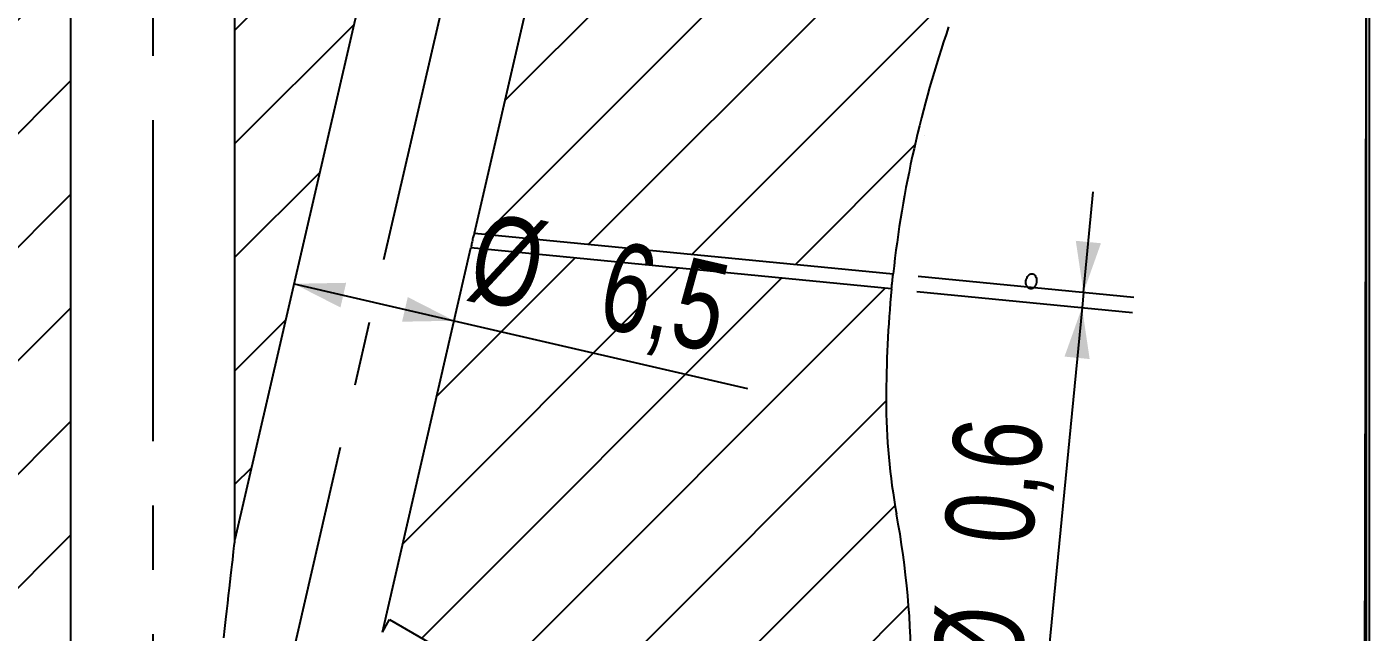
# Model space of a CAD drawing. Header units: millimetres. Extents: x 8 to 862, y 8 to 585.
# Drawn here: x 301.2 to 354.3, y 371 to 394.9 of the extents above; entities that cross this region are included whole.
import ezdxf

# ---------------------------------------------------------------- set-up
doc = ezdxf.new("R2010")
doc.units = ezdxf.units.MM
doc.linetypes.add('CENTERX2', pattern=[20.32, 12.7, -2.54, 2.54, -2.54])
for name, color, linetype in [('CENTERLINE', 4, 'CENTERX2'), ('DIMENSIONS', 2, 'Continuous'), ('HATCH', 3, 'Continuous')]:
    doc.layers.add(name, color=color, linetype=linetype)
doc.layers.add('OUTLINE', color=7, linetype='Continuous', lineweight=25)
doc.styles.add('SLDTEXTSTYLE0', font='TXT', dxfattribs={"width": 0.75})
doc.dimstyles.new('SLDDIMSTYLE18', dxfattribs={"dimtxt": 3.5, "dimasz": 2, "dimexe": 0, "dimexo": 0.0625, "dimgap": 0.875, "dimtad": 1, "dimrnd": 1e-09, "dimdsep": 46, "dimtxsty": 'SLDTEXTSTYLE0', "dimsah": 1, "dimcen": 0.09, "dimadec": 0, "dimazin": 2, "dimtfac": 1, "dimtmove": 0, "dimatfit": 0, "dimfxl": 0, "dimfrac": 2, "dimtolj": 1, "dimtzin": 12, "dimarcsym": 0})
doc.dimstyles.new('SLDDIMSTYLE2', dxfattribs={"dimtxt": 3.5, "dimasz": 2, "dimexe": 0, "dimexo": 0.0625, "dimgap": 0.875, "dimtad": 1, "dimrnd": 1e-09, "dimzin": 12, "dimdsep": 46, "dimtxsty": 'SLDTEXTSTYLE0', "dimsah": 1, "dimcen": 0.09, "dimadec": 0, "dimazin": 3, "dimtfac": 1, "dimtofl": 0, "dimtmove": 0, "dimatfit": 3, "dimfxl": 0, "dimfrac": 2, "dimtolj": 1, "dimtzin": 12, "dimarcsym": 0})
doc.dimstyles.new('SLDDIMSTYLE8', dxfattribs={"dimtxt": 3.5, "dimasz": 2, "dimexe": 0, "dimexo": 0.0625, "dimgap": 0.875, "dimtad": 1, "dimdec": 4, "dimzin": 12, "dimdsep": 46, "dimtxsty": 'SLDTEXTSTYLE0', "dimsah": 1, "dimcen": 0.09, "dimazin": 3, "dimtfac": 1, "dimtofl": 0, "dimtmove": 0, "dimatfit": 3, "dimfxl": 0, "dimfrac": 2, "dimtolj": 1, "dimtzin": 12, "dimarcsym": 0})

# ---------------------------------------------------------------- blocks, each defined once
blk = doc.blocks.new('_D_12')
at = {"layer": 'DIMENSIONS'}
blk.add_arc((306.209, 346.101), 63.133, 77, 90, dxfattribs=at)
for points in [[(306.209, 409.234), (308.201, 408.702), (308.217, 409.702)], [(320.411, 407.616), (318.56, 408.524), (318.35, 407.546)]]:
    blk.add_solid(points, dxfattribs=at)
at = {"layer": 'DIMENSIONS', "insert": (310.37, 413.709), "char_height": 3.5, "attachment_point": 1, "rotation": 353.5, "style": 'SLDTEXTSTYLE0'}
blk.add_mtext('13°', dxfattribs=at)
blk = doc.blocks.new('_D_40')
at = {"layer": 'DIMENSIONS'}
for p, q in [((343.012, 384.399), (343.399, 388.38)), ((336.479, 385.035), (345.002, 384.205)), ((336.417, 384.438), (344.944, 383.608)), ((343.012, 384.399), (342.954, 383.802)), ((342.954, 383.802), (341.511, 368.981))]:
    blk.add_line(p, q, dxfattribs=at)
for points in [[(343.012, 384.399), (343.703, 386.341), (342.708, 386.438)], [(342.954, 383.802), (342.262, 381.86), (343.257, 381.763)]]:
    blk.add_solid(points, dxfattribs=at)
at = {"layer": 'DIMENSIONS', "char_height": 3.5, "attachment_point": 1, "rotation": 84.4397, "style": 'SLDTEXTSTYLE0'}
for s, insert in [('0,6', (337.478, 374.676)), ('%%c', (337.02, 369.418))]:
    blk.add_mtext(s, dxfattribs=dict(at, insert=insert))
blk = doc.blocks.new('_D_43')
at = {"layer": 'DIMENSIONS'}
for p, q in [((311.794, 384.739), (318.127, 383.277)), ((318.127, 383.277), (329.729, 380.599))]:
    blk.add_line(p, q, dxfattribs=at)
for points in [[(311.794, 384.739), (313.63, 383.802), (313.855, 384.777)], [(318.127, 383.277), (316.291, 384.214), (316.066, 383.24)]]:
    blk.add_solid(points, dxfattribs=at)
at = {"layer": 'DIMENSIONS', "char_height": 3.5, "attachment_point": 1, "rotation": 347, "style": 'SLDTEXTSTYLE0'}
for s, insert in [('%%c', (319.302, 387.636)), ('6,5', (324.457, 386.501))]:
    blk.add_mtext(s, dxfattribs=dict(at, insert=insert))

msp = doc.modelspace()

# ---------------------------------------------------------------- hatches: boundary and pattern name
at = {"layer": 'HATCH'}
h = msp.add_hatch(dxfattribs=at)
h.set_pattern_fill('ANSI31', color=256, angle=3e-322, style=0)
edge = h.paths.add_edge_path(flags=0)
edge.add_line((289.25884, 346.13342), (279.08752, 335.9621))
edge.add_arc((281.20884, 333.84078), 3, 135, 180)
edge.add_line((278.20884, 333.84078), (278.20884, 284.73342))
edge.add_line((278.20884, 284.73342), (284.05884, 284.73342))
edge.add_line((284.05884, 284.73342), (284.05884, 278.53342))
edge.add_line((284.05884, 278.53342), (297.05884, 278.53342))
edge.add_line((297.05884, 278.53342), (299.10177, 275.13342))
edge.add_line((299.10177, 275.13342), (297.05884, 271.73342))
edge.add_line((297.05884, 271.73342), (284.05884, 271.73342))
edge.add_line((284.05884, 271.73342), (284.05884, 204.63342))
edge.add_line((284.05884, 204.63342), (278.20884, 204.63342))
edge.add_line((278.20884, 204.63342), (278.20884, 176.08726))
edge.add_arc((281.20884, 176.08726), 3, 180, 270)
edge.add_line((281.20884, 173.08726), (302.95884, 173.08726))
edge.add_line((302.95884, 173.08726), (302.95884, 429.83342))
edge.add_line((302.95884, 429.83342), (289.25884, 429.83342))
edge.add_line((289.25884, 429.83342), (289.25884, 410.83342))
edge.add_line((289.25884, 410.83342), (289.25884, 346.13342))
h = msp.add_hatch(dxfattribs=at)
h.set_pattern_fill('ANSI31', color=256, angle=3e-322, style=0)
h.paths.add_polyline_path([(309.45884, 429.83342), (309.45884, 374.62561), (322.20457, 429.83342)], flags=0)
h = msp.add_hatch(dxfattribs=at)
h.set_pattern_fill('ANSI31', color=256, angle=3e-322, style=0)
edge = h.paths.add_edge_path(flags=0)
edge.add_line((340.24893, 414.48466), (325.61682, 415.71834))
edge.add_line((325.61682, 415.71834), (318.92745, 386.7435))
edge.add_line((318.92745, 386.7435), (335.48393, 385.13172))
edge.add_arc((380.47712, 380.14876), 45.26828, 160.987509, 173.680292, ccw=False)
edge.add_arc((309.31491, 404.66923), 30, 340.987509, 355.180578)
edge.add_line((339.20884, 402.14876), (340.24893, 414.48466))
h = msp.add_hatch(dxfattribs=at)
h.set_pattern_fill('ANSI31', color=256, angle=3e-322, style=0)
edge = h.paths.add_edge_path(flags=0)
edge.add_line((335.42183, 384.53493), (318.79134, 386.15392))
edge.add_line((318.79134, 386.15392), (315.28563, 370.96904))
edge.add_line((315.28563, 370.96904), (315.57292, 371.46664))
edge.add_line((315.57292, 371.46664), (331.93245, 362.02146))
edge.add_spline(control_points=[(331.93245, 362.02146), (332.1297, 362.15509), (332.33152, 362.28844), (333.01243, 362.72666), (333.63318, 363.2215), (334.46902, 364.13748), (335.22445, 365.18775), (335.9805, 366.8736), (336.20884, 368.3704), (336.20884, 369.14876)], knot_values=[0, 0, 0, 0, 0.01656615, 0.01656615, 0.05454115, 0.06773282, 0.09251615, 0.13049115, 0.16846615, 0.16846615, 0.16846615, 0.16846615], weights=[1, 1, 1, 1, 1, 1, 1, 1, 1, 1], degree=3, periodic=0)
edge.add_arc((300.20884, 369.14876), 36, 0, 10.388858)
edge.add_arc((360.20884, 380.14876), 25, 180, 190.388858, ccw=False)
edge.add_arc((380.47712, 380.14876), 45.26828, 174.43973, 180, ccw=False)

# ---------------------------------------------------------------- linework, layer by layer
at = {"layer": 'CENTERLINE'}
for p, q in [((306.20884, 431.85122), (306.20884, 171.35527)), ((354.20884, 171.08726), (354.20884, 431.83342)), ((306.20884, 346.10073), (325.54005, 429.83342))]:
    msp.add_line(p, q, dxfattribs=at)
at = {"layer": 'OUTLINE'}
for p, q in [((302.95884, 429.83342), (302.95884, 173.08726)), ((309.45884, 374.62561), (309.45884, 429.83342)), ((322.20457, 429.83342), (309.45884, 374.62561)), ((318.92745, 386.7435), (325.61682, 415.71834)), ((354.20884, 380.14876), (354.20884, 398.80529)), ((318.92745, 386.7435), (335.48393, 385.13172)), ((315.28563, 370.96904), (318.79133, 386.15392)), ((335.42184, 384.53493), (318.79133, 386.15392)), ((354.20884, 373.47663), (354.20884, 380.14876)), ((354.20884, 370.46283), (354.20884, 373.47663)), ((315.28563, 370.96904), (315.57292, 371.46664)), ((315.57292, 371.46664), (331.93245, 362.02146))]:
    msp.add_line(p, q, dxfattribs=at)
at = {"layer": 'OUTLINE', "flags": 128}
msp.add_lwpolyline([(309.01612, 370.73995), (309.05838, 371.11081), (309.09865, 371.46424), (309.1369, 371.79998), (309.17311, 372.11781), (309.20726, 372.41751), (309.23931, 372.69886), (309.26926, 372.96166), (309.29707, 373.20575), (309.32272, 373.43093), (309.34621, 373.63707), (309.36751, 373.82401), (309.3866, 373.99162), (309.40349, 374.13979), (309.41814, 374.26841), (309.43056, 374.37739), (309.44073, 374.46667), (309.44865, 374.53617), (309.45431, 374.58585), (309.45771, 374.61567), (309.45884, 374.62561)], dxfattribs=at)
at = {"layer": 'OUTLINE'}
for centre, radius, start, end in [((380.47712, 380.14876), 45.26828, 160.987509, 173.680292), ((380.47712, 380.14876), 45.26828, 174.43973, 180), ((360.20884, 380.14876), 25, 180, 190.388858), ((300.20884, 369.14876), 36, 0, 10.388858)]:
    msp.add_arc(centre, radius, start, end, dxfattribs=at)
for points, knots in [([(354.2013, 402.14876), (354.20018, 401.74099), (354.19793, 400.92528), (354.19463, 399.70925), (354.19137, 398.49488), (354.18817, 397.28524), (354.18503, 396.08092), (354.183, 395.29091), (354.18198, 394.89599)], [0, 0, 0, 0, 0.16536002, 0.33079021, 0.49615021, 0.66407574, 0.83207421, 1, 1, 1, 1]), ([(354.30884, 402.14876), (354.30884, 401.89308), (354.30884, 401.38172), (354.30884, 400.61663), (354.30884, 399.85341), (354.30884, 398.9905), (354.30884, 398.03087), (354.30884, 396.97665), (354.30884, 395.92975), (354.30884, 395.24058), (354.30884, 394.89599)], [0, 0, 0, 0, 0.103646725, 0.207293199, 0.31121542, 0.415136828, 0.560968248, 0.706799733, 0.853399463, 1, 1, 1, 1]), ([(354.18198, 394.89599), (354.18072, 394.40171), (354.17821, 393.41284), (354.17446, 391.90885), (354.17074, 390.39214), (354.16704, 388.85311), (354.16335, 387.29342), (354.1597, 385.71441), (354.1561, 384.12852), (354.15285, 382.6708), (354.14995, 381.34383), (354.14825, 380.54721), (354.14739, 380.14876)], [0, 0, 0, 0, 0.104053308, 0.208168826, 0.312284525, 0.41633792, 0.522445652, 0.628618455, 0.734791774, 0.840899106, 0.920421699, 1, 1, 1, 1]), ([(354.30884, 394.89599), (354.30884, 394.60872), (354.30884, 394.03405), (354.30884, 392.93497), (354.30884, 391.5949), (354.30884, 390.00769), (354.30884, 388.40775), (354.30884, 386.78582), (354.30884, 385.14337), (354.30884, 383.48214), (354.30884, 381.81639), (354.30884, 380.70451), (354.30884, 380.14876)], [0, 0, 0, 0, 0.060564612, 0.121154242, 0.229800963, 0.338517709, 0.447235058, 0.555881684, 0.666873621, 0.777940443, 0.889008202, 1, 1, 1, 1]), ([(318.92745, 386.7435), (318.92695, 386.74198), (318.92573, 386.73828), (318.91432, 386.7031), (318.89444, 386.63828), (318.86997, 386.55111), (318.84516, 386.45125), (318.82362, 386.35059), (318.80737, 386.26135), (318.79691, 386.19431), (318.79201, 386.15893), (318.79153, 386.15534), (318.79133, 386.15392)], [0, 0, 0, 0, 0.07296557, 0.17733237, 0.28306762, 0.39105912, 0.5003344, 0.60917799, 0.71679923, 0.82359543, 0.93022191, 1, 1, 1, 1]), ([(335.42184, 384.53493), (335.42184, 384.53495), (335.42187, 384.53524), (335.42317, 384.54667), (335.42764, 384.58641), (335.43437, 384.64685), (335.44414, 384.73683), (335.4548, 384.83774), (335.46506, 384.93812), (335.47386, 385.02683), (335.48028, 385.09323), (335.48349, 385.12713), (335.48381, 385.13045), (335.48393, 385.13172)], [0, 0, 0, 0, 0.00822192, 0.11555011, 0.18274402, 0.29009303, 0.39743712, 0.504787, 0.61213168, 0.71946839, 0.82680669, 0.93414621, 1, 1, 1, 1]), ([(341.16028, 384.84729), (341.15924, 384.88065), (341.15714, 384.94737), (341.12368, 385.0342), (341.072, 385.09849), (341.00583, 385.13284), (340.9333, 385.13339), (340.86243, 385.10009), (340.80119, 385.03668), (340.75634, 384.95035), (340.73286, 384.85083), (340.73333, 384.74936), (340.75772, 384.65736), (340.80339, 384.5852), (340.86529, 384.54099), (340.93653, 384.52973), (341.00908, 384.55265), (341.07484, 384.6072), (341.12582, 384.68717), (341.1539, 384.77182), (341.15851, 384.8263), (341.16028, 384.84729)], [0, 0, 0, 0, 0.05368508, 0.10737026, 0.16105711, 0.21474509, 0.26843312, 0.32212037, 0.37580936, 0.42949516, 0.48318321, 0.53686813, 0.59055794, 0.64425069, 0.69794313, 0.75162973, 0.80531128, 0.85899383, 0.91268324, 0.96637688, 1, 1, 1, 1]), ([(354.14739, 380.14876), (354.1466, 379.77255), (354.145, 379.02015), (354.14265, 377.8909), (354.14033, 376.76252), (354.13883, 376.01455), (354.13808, 375.64056)], [0, 0, 0, 0, 0.24897025, 0.49794117, 0.74897012, 1, 1, 1, 1]), ([(354.30884, 380.14876), (354.30884, 379.86897), (354.30884, 379.30941), (354.30884, 378.46971), (354.30884, 377.63075), (354.30884, 376.68542), (354.30884, 376.02443), (354.30884, 375.64056)], [0, 0, 0, 0, 0.18516753, 0.37033491, 0.55634286, 0.74235119, 1, 1, 1, 1]), ([(354.13808, 375.64056), (354.13737, 375.28479), (354.13595, 374.57318), (354.13385, 373.49932), (354.13177, 372.41898), (354.12972, 371.33254), (354.12768, 370.24116), (354.12636, 369.51286), (354.12569, 369.14876)], [0, 0, 0, 0, 0.16596774, 0.33197248, 0.49794082, 0.66528107, 0.83265938, 1, 1, 1, 1]), ([(354.30884, 375.64056), (354.30884, 375.34404), (354.30884, 374.751), (354.30884, 373.85608), (354.30884, 372.95771), (354.30884, 371.8741), (354.30884, 370.60426), (354.30884, 369.63419), (354.30884, 369.14876)], [0, 0, 0, 0, 0.1383675, 0.27673597, 0.41545368, 0.55417102, 0.77690331, 1, 1, 1, 1])]:
    msp.add_open_spline(points, degree=3, knots=knots, dxfattribs=at)

# ---------------------------------------------------------------- dimensions: what is measured, and where the dimension line sits
at = {"layer": 'DIMENSIONS'}
dim = msp.add_angular_dim_2l(base=(313.35573, 408.82819), line1=((306.20884, 346.10073), (325.54005, 429.83342)), line2=((306.20884, 431.85122), (306.20884, 171.35527)), dimstyle='SLDDIMSTYLE8', dxfattribs=at)
dim.commit()
dim.dimension.update_dxf_attribs({"geometry": '_D_12', "text_midpoint": (313.35573, 408.82819), "dimtype": 162})
for base, p1, p2, angle, dimstyle, picture, middle in [((342.95362, 383.8017), (335.48393, 385.13172), (335.42183, 384.53493), 84.43973, 'SLDDIMSTYLE18', '_D_40', (342.07971, 374.82474)), ((318.12719, 383.2772), (309.45884, 374.62561), (318.79134, 386.15392), 347, 'SLDDIMSTYLE2', '_D_43', (324.0081, 381.91948))]:
    dim = msp.add_linear_dim(base=base, p1=p1, p2=p2, angle=angle, text='%%c<>', dimstyle=dimstyle, dxfattribs=at)
    dim.commit()
    dim.dimension.update_dxf_attribs({"geometry": picture, "text_midpoint": middle, "dimtype": 160})

doc.saveas('drawing.dxf')
